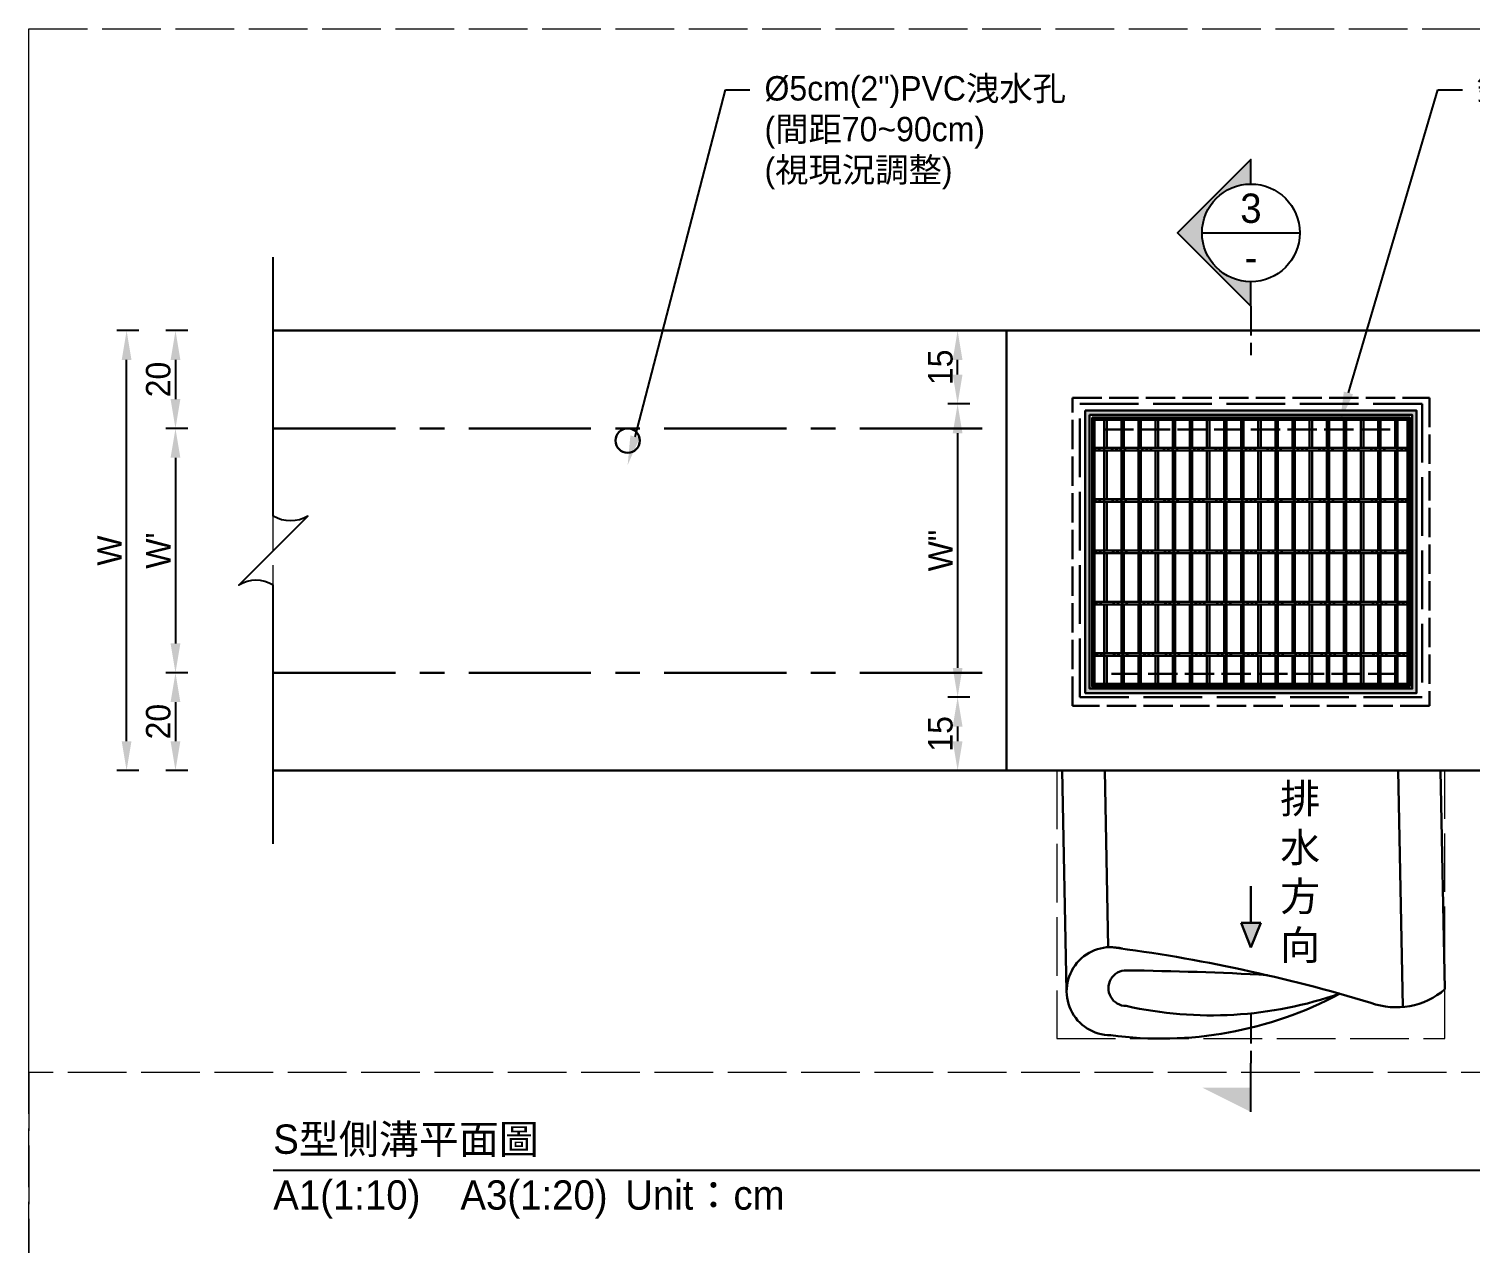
# Model space of a CAD drawing. Extents: x -6810 to 5075, y -2187 to 1200.
# Drawn here: x -3720 to -3425.2, y -905.5 to -657 of the extents above; entities that cross this region are included whole.
import ezdxf
from ezdxf import colors
from ezdxf.entities.mleader import LeaderData, LeaderLine
from ezdxf.math import Vec2, Vec3

# ---------------------------------------------------------------- set-up
doc = ezdxf.new("R2010")
doc.units = 0
doc.header["$MEASUREMENT"] = 0
doc.linetypes.add('ACAD_ISO02W100', pattern=[15, 12, -3])
doc.linetypes.add('CENTERX2', pattern=[4, 2.5, -0.5, 0.5, -0.5])
doc.layers.add('一、4.基本-隱藏', color=9, linetype='ACAD_ISO02W100', lineweight=20, plot=False)
doc.layers.add('三、1.文字-說明文字', color=2, linetype='Continuous')
doc.layers.add('三、3.文字-註解文字', color=2, linetype='Continuous')
for name, color, linetype, lineweight in [('二、2.繪圖-施作項目', 181, 'Continuous', 30), ('二、3.繪圖-排水流向', 170, 'Continuous', 30), ('二、6.繪圖-其他施作項目', 35, 'Continuous', 30)]:
    doc.layers.add(name, color=color, linetype=linetype, lineweight=lineweight)
doc.styles.add('次圖名(詳圖)', font='MS PGothic.ttf', dxfattribs={"height": 6})
doc.styles.add('註解文字(詳圖)', font='MS PGothic.ttf', dxfattribs={"height": 5})
doc.dimstyles.new('註解文字(詳圖)', dxfattribs={"dimtxt": 5, "dimasz": 6, "dimexe": 2, "dimexo": 5, "dimgap": 1, "dimtad": 2, "dimzin": 0, "dimdsep": 46, "dimtxsty": '註解文字(詳圖)', "dimcen": 0.1, "dimclrd": 144, "dimclre": 144, "dimclrt": 256, "dimadec": 0, "dimazin": 0, "dimtfac": 1, "dimtofl": 0, "dimtmove": 0, "dimatfit": 3, "dimfxlon": 1, "dimtolj": 1, "dimtzin": 0, "dimlwd": -1, "dimlwe": -1, "dimarcsym": 1})
pattern_1 = [(45, (-4790.3608, -555.3457), (-2.65165, 2.65165), []), (45, (-4789.477, -555.3457), (-2.65165, 2.65165), []), (45, (-4788.593, -555.3457), (-2.65165, 2.65165), []), (45, (-4787.709, -555.3457), (-2.65165, 2.65165), [])]

# ---------------------------------------------------------------- blocks, each defined once
blk = doc.blocks.new('*D179')
at = {"layer": 'Defpoints', "color": 0, "transparency": 16777216}
for p in [(-3670, -718.75), (-3690, -738.75), (-3670, -738.75)]:
    blk.add_point(p, dxfattribs=at)
at = {"layer": '三、3.文字-註解文字', "color": 144, "transparency": 16777216}
for p, q in [((-3687.5, -718.75), (-3692, -718.75)), ((-3690, -724.75), (-3690, -732.75)), ((-3687.5, -738.75), (-3692, -738.75))]:
    blk.add_line(p, q, dxfattribs=at)
for points in [[(-3691, -724.75), (-3689, -724.75), (-3690, -718.75)], [(-3691, -732.75), (-3689, -732.75), (-3690, -738.75)]]:
    blk.add_solid(points, dxfattribs=at)
at = {"layer": '三、3.文字-註解文字', "transparency": 16777216, "insert": (-3693.5, -728.75), "char_height": 5, "attachment_point": 5, "rotation": 90, "style": '註解文字(詳圖)'}
blk.add_mtext('\\A1;20', dxfattribs=at)
blk = doc.blocks.new('*D180')
at = {"layer": 'Defpoints', "color": 0, "transparency": 16777216}
for p in [(-3670, -738.75), (-3690, -788.75), (-3670, -788.75)]:
    blk.add_point(p, dxfattribs=at)
at = {"layer": '三、3.文字-註解文字', "color": 144, "transparency": 16777216}
for p, q in [((-3687.5, -738.75), (-3692, -738.75)), ((-3690, -744.75), (-3690, -782.75)), ((-3687.5, -788.75), (-3692, -788.75))]:
    blk.add_line(p, q, dxfattribs=at)
for points in [[(-3691, -744.75), (-3689, -744.75), (-3690, -738.75)], [(-3691, -782.75), (-3689, -782.75), (-3690, -788.75)]]:
    blk.add_solid(points, dxfattribs=at)
at = {"layer": '三、3.文字-註解文字', "transparency": 16777216, "insert": (-3693.5, -763.75), "char_height": 5, "attachment_point": 5, "rotation": 90, "style": '註解文字(詳圖)'}
blk.add_mtext("\\A1;W'", dxfattribs=at)
blk = doc.blocks.new('*D181')
at = {"layer": 'Defpoints', "color": 0, "transparency": 16777216}
for p in [(-3670, -788.75), (-3690, -808.75), (-3670, -808.75)]:
    blk.add_point(p, dxfattribs=at)
at = {"layer": '三、3.文字-註解文字', "color": 144, "transparency": 16777216}
for p, q in [((-3687.5, -788.75), (-3692, -788.75)), ((-3690, -794.75), (-3690, -802.75)), ((-3687.5, -808.75), (-3692, -808.75))]:
    blk.add_line(p, q, dxfattribs=at)
for points in [[(-3691, -794.75), (-3689, -794.75), (-3690, -788.75)], [(-3691, -802.75), (-3689, -802.75), (-3690, -808.75)]]:
    blk.add_solid(points, dxfattribs=at)
at = {"layer": '三、3.文字-註解文字', "transparency": 16777216, "insert": (-3693.5, -798.75), "char_height": 5, "attachment_point": 5, "rotation": 90, "style": '註解文字(詳圖)'}
blk.add_mtext('\\A1;20', dxfattribs=at)
blk = doc.blocks.new('排水流向')
at = {"layer": '二、3.繪圖-排水流向'}
h = blk.add_hatch(color=256, dxfattribs=at)
h.dxf.hatch_style = 1
h.paths.add_polyline_path([(0, 1), (0, -1), (2.5, 0)])
for points in [[(-3.75, 0), (0, 0)], [(0, 1), (0, -1)], [(2.5, 0), (0, 1)], [(2.5, 0), (0, -1)]]:
    blk.add_lwpolyline(points, dxfattribs=at)
blk = doc.blocks.new('*D316')
at = {"layer": 'Defpoints', "color": 0, "ltscale": 0.25, "transparency": 16777216}
for p in [(-3700, -718.75), (-3670, -718.75), (-3670, -808.75)]:
    blk.add_point(p, dxfattribs=at)
at = {"layer": '三、3.文字-註解文字', "color": 144, "ltscale": 0.25, "transparency": 16777216}
for p, q in [((-3697.5, -718.75), (-3702, -718.75)), ((-3700, -802.75), (-3700, -724.75)), ((-3697.5, -808.75), (-3702, -808.75))]:
    blk.add_line(p, q, dxfattribs=at)
for points in [[(-3701, -724.75), (-3699, -724.75), (-3700, -718.75)], [(-3701, -802.75), (-3699, -802.75), (-3700, -808.75)]]:
    blk.add_solid(points, dxfattribs=at)
at = {"layer": '三、3.文字-註解文字', "ltscale": 0.25, "transparency": 16777216, "insert": (-3703.5, -763.75), "char_height": 5, "attachment_point": 5, "rotation": 90, "style": '註解文字(詳圖)'}
blk.add_mtext('\\A1;W', dxfattribs=at)
blk = doc.blocks.new('*D317')
at = {"layer": 'Defpoints', "color": 0, "ltscale": 0.25, "transparency": 16777216}
for p in [(-3530, -718.75), (-3505, -718.75), (-3505, -733.75)]:
    blk.add_point(p, dxfattribs=at)
at = {"layer": '三、3.文字-註解文字', "color": 144, "ltscale": 0.25, "transparency": 16777216}
for p, q in [((-3527.5, -718.75), (-3532, -718.75)), ((-3530, -727.75), (-3530, -724.75)), ((-3527.5, -733.75), (-3532, -733.75))]:
    blk.add_line(p, q, dxfattribs=at)
for points in [[(-3531, -724.75), (-3529, -724.75), (-3530, -718.75)], [(-3531, -727.75), (-3529, -727.75), (-3530, -733.75)]]:
    blk.add_solid(points, dxfattribs=at)
at = {"layer": '三、3.文字-註解文字', "ltscale": 0.25, "transparency": 16777216, "insert": (-3533.5, -726.25), "char_height": 5, "attachment_point": 5, "rotation": 90, "style": '註解文字(詳圖)'}
blk.add_mtext('\\A1;15', dxfattribs=at)
blk = doc.blocks.new('*D318')
at = {"layer": 'Defpoints', "color": 0, "ltscale": 0.25, "transparency": 16777216}
for p in [(-3505, -733.75), (-3530, -793.75), (-3505, -793.75)]:
    blk.add_point(p, dxfattribs=at)
at = {"layer": '三、3.文字-註解文字', "color": 144, "ltscale": 0.25, "transparency": 16777216}
for p, q in [((-3527.5, -733.75), (-3532, -733.75)), ((-3530, -739.75), (-3530, -787.75)), ((-3527.5, -793.75), (-3532, -793.75))]:
    blk.add_line(p, q, dxfattribs=at)
for points in [[(-3531, -739.75), (-3529, -739.75), (-3530, -733.75)], [(-3531, -787.75), (-3529, -787.75), (-3530, -793.75)]]:
    blk.add_solid(points, dxfattribs=at)
at = {"layer": '三、3.文字-註解文字', "ltscale": 0.25, "transparency": 16777216, "insert": (-3533.5, -763.75), "char_height": 5, "attachment_point": 5, "rotation": 90, "style": '註解文字(詳圖)'}
blk.add_mtext('\\A1;W"', dxfattribs=at)
blk = doc.blocks.new('*D319')
at = {"layer": 'Defpoints', "color": 0, "ltscale": 0.25, "transparency": 16777216}
for p in [(-3505, -793.75), (-3530, -808.75), (-3505, -808.75)]:
    blk.add_point(p, dxfattribs=at)
at = {"layer": '三、3.文字-註解文字', "color": 144, "ltscale": 0.25, "transparency": 16777216}
for p, q in [((-3527.5, -793.75), (-3532, -793.75)), ((-3530, -799.75), (-3530, -802.75)), ((-3527.5, -808.75), (-3532, -808.75))]:
    blk.add_line(p, q, dxfattribs=at)
for points in [[(-3531, -799.75), (-3529, -799.75), (-3530, -793.75)], [(-3531, -802.75), (-3529, -802.75), (-3530, -808.75)]]:
    blk.add_solid(points, dxfattribs=at)
at = {"layer": '三、3.文字-註解文字', "ltscale": 0.25, "transparency": 16777216, "insert": (-3533.5, -801.25), "char_height": 5, "attachment_point": 5, "rotation": 90, "style": '註解文字(詳圖)'}
blk.add_mtext('\\A1;15', dxfattribs=at)

msp = doc.modelspace()

# ---------------------------------------------------------------- hatches: boundary and pattern name
at = {"layer": '三、3.文字-註解文字'}
h = msp.add_hatch(color=256, dxfattribs=at)
h.dxf.hatch_style = 1
h.paths.add_polyline_path([(-3470, -683.75), (-3485, -698.75), (-3470, -713.75), (-3470, -708.75, -0.4142136), (-3480, -698.75, -0.4142136), (-3470, -688.75)])
h = msp.add_hatch(color=256, dxfattribs=at)
h.dxf.hatch_style = 1
h.paths.add_polyline_path([(-3480, -873.602), (-3470, -878.602), (-3470, -873.602)])
at = {"layer": '二、6.繪圖-其他施作項目'}
h = msp.add_hatch(color=256, dxfattribs=at)
h.dxf.hatch_style = 1
h.paths.add_polyline_path([(-3503.9, -792.9), (-3436.1, -792.9), (-3436.1, -735.1), (-3503.9, -735.1)])
h.paths.add_polyline_path([(-3503, -736), (-3437, -736), (-3437, -792), (-3503, -792)], flags=16)
h = msp.add_hatch(dxfattribs=at)
h.set_pattern_fill('ANSI34', color=256, scale=5)
h.set_pattern_definition(pattern_1)
h.paths.add_polyline_path([(-3438, -742.75), (-3502, -742.75), (-3502, -743.25), (-3438, -743.25)])
h = msp.add_hatch(dxfattribs=at)
h.set_pattern_fill('ANSI34', color=256, scale=5)
h.set_pattern_definition(pattern_1)
h.paths.add_polyline_path([(-3438, -753.25), (-3502, -753.25), (-3502, -753.75), (-3438, -753.75)])
h = msp.add_hatch(dxfattribs=at)
h.set_pattern_fill('ANSI34', color=256, scale=5)
h.set_pattern_definition(pattern_1)
h.paths.add_polyline_path([(-3438, -763.75), (-3502, -763.75), (-3502, -764.25), (-3438, -764.25)])
h = msp.add_hatch(dxfattribs=at)
h.set_pattern_fill('ANSI34', color=256, scale=5)
h.set_pattern_definition(pattern_1)
h.paths.add_polyline_path([(-3438, -774.25), (-3502, -774.25), (-3502, -774.75), (-3438, -774.75)])
h = msp.add_hatch(dxfattribs=at)
h.set_pattern_fill('ANSI34', color=256, scale=5)
h.set_pattern_definition(pattern_1)
h.paths.add_polyline_path([(-3438, -784.75), (-3502, -784.75), (-3502, -785.25), (-3438, -785.25)])

# ---------------------------------------------------------------- linework, layer by layer
at = {"layer": '一、4.基本-隱藏'}
for points in [[(-3720, -657), (-2940, -657), (-2940, -1164), (-3720, -1164)], [(-3720, -657), (-3220, -657), (-3220, -870.5), (-3720, -870.5)], [(-3670, -718.75), (-3520, -718.75), (-3520, -808.75), (-3670, -808.75)], [(-3509.698, -808.75), (-3509.698, -863.602), (-3430.302, -863.602), (-3430.302, -808.75)], [(-3220, -870.5), (-3720, -870.5), (-3720, -910.5), (-3220, -910.5)]]:
    msp.add_lwpolyline(points, close=True, dxfattribs=at)
at = {"layer": '三、3.文字-註解文字'}
for points in [[(-3470, -688.75), (-3470, -683.75), (-3485, -698.75), (-3470, -713.75), (-3470, -708.75)], [(-3480, -698.75), (-3460, -698.75)], [(-3470, -878.602), (-3470, -868.602)], [(-3670, -890.5), (-3270, -890.5)]]:
    msp.add_lwpolyline(points, dxfattribs=at)
msp.add_lwpolyline([(-3670, -823.75), (-3670, -770.821, 0.2828427), (-3677.071, -770.821), (-3662.929, -756.679, -0.2828427), (-3670, -756.679), (-3670, -703.75)], format="xyb", dxfattribs=at)
at = {"layer": '三、3.文字-註解文字', "linetype": 'ACAD_ISO02W100', "ltscale": 0.5}
for points in [[(-3470, -713.75), (-3470, -723.75)], [(-3470, -858.602), (-3470, -868.602)]]:
    msp.add_lwpolyline(points, dxfattribs=at)
at = {"layer": '三、3.文字-註解文字'}
msp.add_circle((-3470, -698.75), 10, dxfattribs=at)
at = {"layer": '二、2.繪圖-施作項目'}
msp.add_lwpolyline([(-3520, -718.75), (-3420, -718.75), (-3420, -808.75), (-3520, -808.75)], close=True, dxfattribs=at)
at = {"layer": '二、2.繪圖-施作項目', "linetype": 'ACAD_ISO02W100'}
msp.add_lwpolyline([(-3505, -733.75), (-3435, -733.75), (-3435, -793.75), (-3505, -793.75)], close=True, dxfattribs=at)
at = {"layer": '二、6.繪圖-其他施作項目'}
for points in [[(-3670, -718.75), (-3520, -718.75)], [(-3502.5, -736.5), (-3437.5, -736.5)], [(-3502.5, -736.5), (-3502.5, -791.5)], [(-3502, -736.5), (-3502, -791.5)], [(-3502, -737), (-3438, -737)], [(-3500, -737), (-3500, -742.75)], [(-3499.5, -737), (-3499.5, -742.75)], [(-3496.5, -737), (-3496.5, -742.75)], [(-3496, -737), (-3496, -742.75)], [(-3493, -737), (-3493, -742.75)], [(-3492.5, -737), (-3492.5, -742.75)], [(-3489.5, -737), (-3489.5, -742.75)], [(-3489, -737), (-3489, -742.75)], [(-3486, -737), (-3486, -742.75)], [(-3485.5, -737), (-3485.5, -742.75)], [(-3482.5, -737), (-3482.5, -742.75)], [(-3482, -737), (-3482, -742.75)], [(-3479, -737), (-3479, -742.75)], [(-3478.5, -737), (-3478.5, -742.75)], [(-3475.5, -737), (-3475.5, -742.75)], [(-3475, -737), (-3475, -742.75)], [(-3472, -737), (-3472, -742.75)], [(-3471.5, -737), (-3471.5, -742.75)], [(-3468.5, -737), (-3468.5, -742.75)], [(-3468, -737), (-3468, -742.75)], [(-3465, -737), (-3465, -742.75)], [(-3464.5, -737), (-3464.5, -742.75)], [(-3461.5, -737), (-3461.5, -742.75)], [(-3461, -737), (-3461, -742.75)], [(-3458, -737), (-3458, -742.75)], [(-3457.5, -737), (-3457.5, -742.75)], [(-3454.5, -737), (-3454.5, -742.75)], [(-3454, -737), (-3454, -742.75)], [(-3451, -737), (-3451, -742.75)], [(-3450.5, -737), (-3450.5, -742.75)], [(-3447.5, -737), (-3447.5, -742.75)], [(-3447, -737), (-3447, -742.75)], [(-3444, -737), (-3444, -742.75)], [(-3443.5, -737), (-3443.5, -742.75)], [(-3440.5, -737), (-3440.5, -742.75)], [(-3440, -737), (-3440, -742.75)], [(-3438, -736.5), (-3438, -791.5)], [(-3437.5, -736.5), (-3437.5, -791.5)], [(-3502, -742.75), (-3438, -742.75)], [(-3502, -743.25), (-3438, -743.25)], [(-3500, -743.25), (-3500, -753.25)], [(-3499.5, -743.25), (-3499.5, -753.25)], [(-3496.5, -743.25), (-3496.5, -753.25)], [(-3496, -743.25), (-3496, -753.25)], [(-3493, -743.25), (-3493, -753.25)], [(-3492.5, -743.25), (-3492.5, -753.25)], [(-3489.5, -743.25), (-3489.5, -753.25)], [(-3489, -743.25), (-3489, -753.25)], [(-3486, -743.25), (-3486, -753.25)], [(-3485.5, -743.25), (-3485.5, -753.25)], [(-3482.5, -743.25), (-3482.5, -753.25)], [(-3482, -743.25), (-3482, -753.25)], [(-3479, -743.25), (-3479, -753.25)], [(-3478.5, -743.25), (-3478.5, -753.25)], [(-3475.5, -743.25), (-3475.5, -753.25)], [(-3475, -743.25), (-3475, -753.25)], [(-3472, -743.25), (-3472, -753.25)], [(-3471.5, -743.25), (-3471.5, -753.25)], [(-3468.5, -743.25), (-3468.5, -753.25)], [(-3468, -743.25), (-3468, -753.25)], [(-3465, -743.25), (-3465, -753.25)], [(-3464.5, -743.25), (-3464.5, -753.25)], [(-3461.5, -743.25), (-3461.5, -753.25)], [(-3461, -743.25), (-3461, -753.25)], [(-3458, -743.25), (-3458, -753.25)], [(-3457.5, -743.25), (-3457.5, -753.25)], [(-3454.5, -743.25), (-3454.5, -753.25)], [(-3454, -743.25), (-3454, -753.25)], [(-3451, -743.25), (-3451, -753.25)], [(-3450.5, -743.25), (-3450.5, -753.25)], [(-3447.5, -743.25), (-3447.5, -753.25)], [(-3447, -743.25), (-3447, -753.25)], [(-3444, -743.25), (-3444, -753.25)], [(-3443.5, -743.25), (-3443.5, -753.25)], [(-3440.5, -743.25), (-3440.5, -753.25)], [(-3440, -743.25), (-3440, -753.25)], [(-3502, -753.25), (-3438, -753.25)], [(-3502, -753.75), (-3438, -753.75)], [(-3500, -753.75), (-3500, -763.75)], [(-3499.5, -753.75), (-3499.5, -763.75)], [(-3496.5, -753.75), (-3496.5, -763.75)], [(-3496, -753.75), (-3496, -763.75)], [(-3493, -753.75), (-3493, -763.75)], [(-3492.5, -753.75), (-3492.5, -763.75)], [(-3489.5, -753.75), (-3489.5, -763.75)], [(-3489, -753.75), (-3489, -763.75)], [(-3486, -753.75), (-3486, -763.75)], [(-3485.5, -753.75), (-3485.5, -763.75)], [(-3482.5, -753.75), (-3482.5, -763.75)], [(-3482, -753.75), (-3482, -763.75)], [(-3479, -753.75), (-3479, -763.75)], [(-3478.5, -753.75), (-3478.5, -763.75)], [(-3475.5, -753.75), (-3475.5, -763.75)], [(-3475, -753.75), (-3475, -763.75)], [(-3472, -753.75), (-3472, -763.75)], [(-3471.5, -753.75), (-3471.5, -763.75)], [(-3468.5, -753.75), (-3468.5, -763.75)], [(-3468, -753.75), (-3468, -763.75)], [(-3465, -753.75), (-3465, -763.75)], [(-3464.5, -753.75), (-3464.5, -763.75)], [(-3461.5, -753.75), (-3461.5, -763.75)], [(-3461, -753.75), (-3461, -763.75)], [(-3458, -753.75), (-3458, -763.75)], [(-3457.5, -753.75), (-3457.5, -763.75)], [(-3454.5, -753.75), (-3454.5, -763.75)], [(-3454, -753.75), (-3454, -763.75)], [(-3451, -753.75), (-3451, -763.75)], [(-3450.5, -753.75), (-3450.5, -763.75)], [(-3447.5, -753.75), (-3447.5, -763.75)], [(-3447, -753.75), (-3447, -763.75)], [(-3444, -753.75), (-3444, -763.75)], [(-3443.5, -753.75), (-3443.5, -763.75)], [(-3440.5, -753.75), (-3440.5, -763.75)], [(-3440, -753.75), (-3440, -763.75)], [(-3502, -763.75), (-3438, -763.75)], [(-3502, -764.25), (-3438, -764.25)], [(-3500, -764.25), (-3500, -774.25)], [(-3499.5, -764.25), (-3499.5, -774.25)], [(-3496.5, -764.25), (-3496.5, -774.25)], [(-3496, -764.25), (-3496, -774.25)], [(-3493, -764.25), (-3493, -774.25)], [(-3492.5, -764.25), (-3492.5, -774.25)], [(-3489.5, -764.25), (-3489.5, -774.25)], [(-3489, -764.25), (-3489, -774.25)], [(-3486, -764.25), (-3486, -774.25)], [(-3485.5, -764.25), (-3485.5, -774.25)], [(-3482.5, -764.25), (-3482.5, -774.25)], [(-3482, -764.25), (-3482, -774.25)], [(-3479, -764.25), (-3479, -774.25)], [(-3478.5, -764.25), (-3478.5, -774.25)], [(-3475.5, -764.25), (-3475.5, -774.25)], [(-3475, -764.25), (-3475, -774.25)], [(-3472, -764.25), (-3472, -774.25)], [(-3471.5, -764.25), (-3471.5, -774.25)], [(-3468.5, -764.25), (-3468.5, -774.25)], [(-3468, -764.25), (-3468, -774.25)], [(-3465, -764.25), (-3465, -774.25)], [(-3464.5, -764.25), (-3464.5, -774.25)], [(-3461.5, -764.25), (-3461.5, -774.25)], [(-3461, -764.25), (-3461, -774.25)], [(-3458, -764.25), (-3458, -774.25)], [(-3457.5, -764.25), (-3457.5, -774.25)], [(-3454.5, -764.25), (-3454.5, -774.25)], [(-3454, -764.25), (-3454, -774.25)], [(-3451, -764.25), (-3451, -774.25)], [(-3450.5, -764.25), (-3450.5, -774.25)], [(-3447.5, -764.25), (-3447.5, -774.25)], [(-3447, -764.25), (-3447, -774.25)], [(-3444, -764.25), (-3444, -774.25)], [(-3443.5, -764.25), (-3443.5, -774.25)], [(-3440.5, -764.25), (-3440.5, -774.25)], [(-3440, -764.25), (-3440, -774.25)], [(-3502, -774.25), (-3438, -774.25)], [(-3502, -774.75), (-3438, -774.75)], [(-3500, -774.75), (-3500, -784.75)], [(-3499.5, -774.75), (-3499.5, -784.75)], [(-3496.5, -774.75), (-3496.5, -784.75)], [(-3496, -774.75), (-3496, -784.75)], [(-3493, -774.75), (-3493, -784.75)], [(-3492.5, -774.75), (-3492.5, -784.75)], [(-3489.5, -774.75), (-3489.5, -784.75)], [(-3489, -774.75), (-3489, -784.75)], [(-3486, -774.75), (-3486, -784.75)], [(-3485.5, -774.75), (-3485.5, -784.75)], [(-3482.5, -774.75), (-3482.5, -784.75)], [(-3482, -774.75), (-3482, -784.75)], [(-3479, -774.75), (-3479, -784.75)], [(-3478.5, -774.75), (-3478.5, -784.75)], [(-3475.5, -774.75), (-3475.5, -784.75)], [(-3475, -774.75), (-3475, -784.75)], [(-3472, -774.75), (-3472, -784.75)], [(-3471.5, -774.75), (-3471.5, -784.75)], [(-3468.5, -774.75), (-3468.5, -784.75)], [(-3468, -774.75), (-3468, -784.75)], [(-3465, -774.75), (-3465, -784.75)], [(-3464.5, -774.75), (-3464.5, -784.75)], [(-3461.5, -774.75), (-3461.5, -784.75)], [(-3461, -774.75), (-3461, -784.75)], [(-3458, -774.75), (-3458, -784.75)], [(-3457.5, -774.75), (-3457.5, -784.75)], [(-3454.5, -774.75), (-3454.5, -784.75)], [(-3454, -774.75), (-3454, -784.75)], [(-3451, -774.75), (-3451, -784.75)], [(-3450.5, -774.75), (-3450.5, -784.75)], [(-3447.5, -774.75), (-3447.5, -784.75)], [(-3447, -774.75), (-3447, -784.75)], [(-3444, -774.75), (-3444, -784.75)], [(-3443.5, -774.75), (-3443.5, -784.75)], [(-3440.5, -774.75), (-3440.5, -784.75)], [(-3440, -774.75), (-3440, -784.75)], [(-3502, -784.75), (-3438, -784.75)], [(-3502, -785.25), (-3438, -785.25)], [(-3500, -785.25), (-3500, -791)], [(-3499.5, -785.25), (-3499.5, -791)], [(-3496.5, -785.25), (-3496.5, -791)], [(-3496, -785.25), (-3496, -791)], [(-3493, -785.25), (-3493, -791)], [(-3492.5, -785.25), (-3492.5, -791)], [(-3489.5, -785.25), (-3489.5, -791)], [(-3489, -785.25), (-3489, -791)], [(-3486, -785.25), (-3486, -791)], [(-3485.5, -785.25), (-3485.5, -791)], [(-3482.5, -785.25), (-3482.5, -791)], [(-3482, -785.25), (-3482, -791)], [(-3479, -785.25), (-3479, -791)], [(-3478.5, -785.25), (-3478.5, -791)], [(-3475.5, -785.25), (-3475.5, -791)], [(-3475, -785.25), (-3475, -791)], [(-3472, -785.25), (-3472, -791)], [(-3471.5, -785.25), (-3471.5, -791)], [(-3468.5, -785.25), (-3468.5, -791)], [(-3468, -785.25), (-3468, -791)], [(-3465, -785.25), (-3465, -791)], [(-3464.5, -785.25), (-3464.5, -791)], [(-3461.5, -785.25), (-3461.5, -791)], [(-3461, -785.25), (-3461, -791)], [(-3458, -785.25), (-3458, -791)], [(-3457.5, -785.25), (-3457.5, -791)], [(-3454.5, -785.25), (-3454.5, -791)], [(-3454, -785.25), (-3454, -791)], [(-3451, -785.25), (-3451, -791)], [(-3450.5, -785.25), (-3450.5, -791)], [(-3447.5, -785.25), (-3447.5, -791)], [(-3447, -785.25), (-3447, -791)], [(-3444, -785.25), (-3444, -791)], [(-3443.5, -785.25), (-3443.5, -791)], [(-3440.5, -785.25), (-3440.5, -791)], [(-3440, -785.25), (-3440, -791)], [(-3502.5, -791.5), (-3437.5, -791.5)], [(-3502, -791), (-3438, -791)], [(-3670, -808.75), (-3520, -808.75)], [(-3507.698, -853.898), (-3508.601, -808.75)], [(-3499.176, -844.896), (-3499.899, -808.75)], [(-3438.919, -857.126), (-3439.887, -808.75)], [(-3430.302, -853.516), (-3431.192, -808.75)]]:
    msp.add_lwpolyline(points, dxfattribs=at)
at = {"layer": '二、6.繪圖-其他施作項目', "linetype": 'ACAD_ISO02W100', "ltscale": 0.5}
for points in [[(-3506.5, -732.5), (-3433.5, -732.5), (-3433.5, -795.5), (-3506.5, -795.5)], [(-3500, -739), (-3440, -739), (-3440, -789), (-3500, -789)]]:
    msp.add_lwpolyline(points, close=True, dxfattribs=at)
at = {"layer": '二、6.繪圖-其他施作項目'}
for points in [[(-3503.9, -735.1), (-3436.1, -735.1), (-3436.1, -792.9), (-3503.9, -792.9)], [(-3503, -736), (-3437, -736), (-3437, -792), (-3503, -792)], [(-3502.5, -736.5), (-3437.5, -736.5), (-3437.5, -791.5), (-3502.5, -791.5)]]:
    msp.add_lwpolyline(points, close=True, dxfattribs=at)
at = {"layer": '二、6.繪圖-其他施作項目', "linetype": 'CENTERX2', "ltscale": 10}
for points in [[(-3670, -738.75), (-3520, -738.75)], [(-3670, -788.75), (-3520, -788.75)]]:
    msp.add_lwpolyline(points, dxfattribs=at)
at = {"layer": '二、6.繪圖-其他施作項目'}
for points in [[(-3451.863, -854.42, -0.1578495), (-3498.682, -862.913, -1.1409026), (-3496.339, -845.192)], [(-3498.682, -844.882, -0.0416835), (-3445.467, -856.289, 0.2681724), (-3430.302, -853.516, 0.2681724)], [(-3451.802, -854.387, -0.1399452), (-3495.514, -856.918, -1.0112817), (-3495.433, -849.646, -0.0106152), (-3466.584, -850.584)]]:
    msp.add_lwpolyline(points, format="xyb", dxfattribs=at)
msp.add_circle((-3597.5, -741.25), 2.5, dxfattribs=at)

# ---------------------------------------------------------------- block references
at = {"xscale": 2, "yscale": 2, "zscale": 2, "rotation": 270}
msp.add_blockref('排水流向', (-3470, -839.926), dxfattribs=at)

# ---------------------------------------------------------------- texts
at = {"layer": '三、1.文字-說明文字', "insert": (-3459.928, -829.802), "char_height": 6, "attachment_point": 5, "style": '註解文字(詳圖)'}
msp.add_mtext_dynamic_manual_height_columns('{\\fMS PGothic|b0|i0|c128|p34;排水方向}', width=6, gutter_width=30, heights=[0], dxfattribs=at)
at = {"layer": '三、3.文字-註解文字', "char_height": 6}
for s, width, gutter_width, insert, attachment_point, style in [('3', 6.60394, 25, (-3470, -693.75), 5, '註解文字(詳圖)'), ('-', 6.60394, 25, (-3470, -703.75), 5, '註解文字(詳圖)'), ('S{\\fMS PGothic|b0|i0|c128|p34;型側溝平面圖}', 131.94411, 15, (-3670, -884.5), 4, '次圖名(詳圖)'), ('A1(1:10)\u3000A3(1:20){\\fMS PGothic|b0|i0|c128|p34;^IUnit：cm}', 136.03259, 15, (-3670, -896.5), 4, '次圖名(詳圖)')]:
    msp.add_mtext_dynamic_manual_height_columns(s, width=width, gutter_width=gutter_width, heights=[0], dxfattribs=dict(at, insert=insert, attachment_point=attachment_point, style=style))

# ---------------------------------------------------------------- dimensions: what is measured, and where the dimension line sits
at = {"layer": '三、3.文字-註解文字', "ltscale": 0.25}
for base, p1, p2, text, picture, middle in [((-3700, -718.75), (-3670, -808.75), (-3670, -718.75), 'W', '*D316', (-3703.5, -763.75)), ((-3530, -718.75), (-3505, -733.75), (-3505, -718.75), '15', '*D317', (-3533.5, -726.25)), ((-3530, -793.75), (-3505, -733.75), (-3505, -793.75), 'W"', '*D318', (-3533.5, -763.75)), ((-3530, -808.75), (-3505, -793.75), (-3505, -808.75), '15', '*D319', (-3533.5, -801.25))]:
    dim = msp.add_linear_dim(base=base, p1=p1, p2=p2, angle=90, text=text, dimstyle='註解文字(詳圖)', dxfattribs=at)
    dim.commit()
    dim.dimension.update_dxf_attribs({"geometry": picture, "text_midpoint": middle})
at = {"layer": '三、3.文字-註解文字'}
for base, p1, p2, text, picture, middle in [((-3690, -738.75), (-3670, -718.75), (-3670, -738.75), '20', '*D179', (-3693.5, -728.75)), ((-3690, -788.75), (-3670, -738.75), (-3670, -788.75), "W'", '*D180', (-3693.5, -763.75)), ((-3690, -808.75), (-3670, -788.75), (-3670, -808.75), '20', '*D181', (-3693.5, -798.75))]:
    dim = msp.add_linear_dim(base=base, p1=p1, p2=p2, angle=90, text=text, dimstyle='註解文字(詳圖)', dxfattribs=at)
    dim.commit()
    dim.dimension.update_dxf_attribs({"geometry": picture, "text_midpoint": middle})

# ---------------------------------------------------------------- leaders
ml = msp.add_multileader_mtext('Standard', dxfattribs=at)
ml.set_content('{\\fMS PGothic|b0|i0|c128|p34;%%C5cm(2")PVC洩水孔}\\P{\\fMS PGothic|b0|i0|c128|p34;(間距70~90cm)\\P(視現況調整)}', color=256, style='註解文字(詳圖)')
ml.set_leader_properties(color=144, linetype='ByLayer', lineweight=-1)
ml.build(insert=Vec2(0, 0))
ml.multileader.update_dxf_attribs({"dogleg_length": 5, "arrow_head_size": 6})
ctx = ml.context
ctx.base_point, ctx.char_height, ctx.arrow_head_size, ctx.landing_gap_size, ctx.plane_origin = Vec3(-3572.5, -669.5), 5, 6, 3, Vec3(-3597.5, -757)
notes = []
notes.append((ctx, [(0, (1, 1, 0), (-3577.5, -669.5), (1, 0), 5, [(0, [(-3597.5, -746.25)], 0, [])])]))
ctx.mtext.insert, ctx.mtext.flow_direction = Vec3(-3569.5, -666.673), 5
ml = msp.add_multileader_mtext('Standard', dxfattribs=at)
ml.set_content('鍍鋅格柵框蓋詳', color=256, style='註解文字(詳圖)')
ml.set_leader_properties(color=144, linetype='ByLayer', lineweight=-1)
ml.build(insert=Vec2(0, 0))
ml.multileader.update_dxf_attribs({"dogleg_length": 5, "arrow_head_size": 6})
ctx = ml.context
ctx.base_point, ctx.char_height, ctx.arrow_head_size, ctx.landing_gap_size, ctx.plane_origin = Vec3(-3426.75, -669.5), 5, 6, 3, Vec3(-3451.75, -748)
notes.append((ctx, [(0, (1, 1, 0), (-3431.75, -669.5), (1, 0), 5, [(0, [(-3451.75, -737.25)], 0, [])])]))
ctx.mtext.insert, ctx.mtext.flow_direction = Vec3(-3423.75, -666.645), 5
for ctx, leaders in notes:
    for number, flags, end, landing, length, lines in leaders:
        leader = LeaderData()
        leader.index, (leader.has_last_leader_line, leader.has_dogleg_vector, leader.attachment_direction) = number, flags
        leader.last_leader_point, leader.dogleg_vector, leader.dogleg_length = Vec3(end), Vec3(landing), length
        for number, points, colour, breaks in lines:
            line = LeaderLine()
            line.index, line.vertices, line.color, line.breaks = number, Vec3.list(points), colors.encode_raw_color(colour), breaks
            leader.lines.append(line)
        ctx.leaders.append(leader)

doc.saveas('drawing.dxf')
